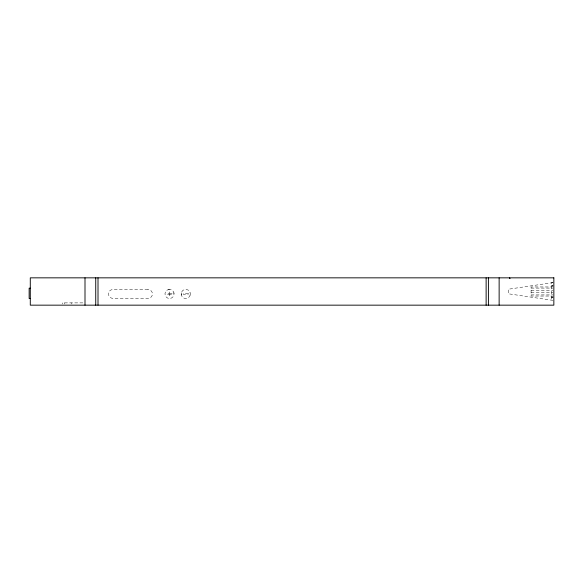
<?xml version="1.0" encoding="UTF-8"?>
<svg xmlns="http://www.w3.org/2000/svg" width="583" height="583" viewBox="0 0 583 583"><rect width="100%" height="100%" fill="white"/><g stroke="black" fill="none" stroke-linecap="round" stroke-linejoin="round"><path stroke-width="0.44" stroke-dasharray="2.92 2.19" d="M169.529 289.387L168.349 289.54A4.555 4.555 0 0 0 166.308 297.162A4.555 4.555 0 0 0 173.923 295.115L173.923 292.761M181.349 292.761L181.349 295.115M190.145 295.115A4.555 4.555 0 0 0 184.571 289.54A4.555 4.555 0 0 0 182.53 297.162A4.555 4.555 0 0 0 190.145 295.115L190.145 292.761M553.092 286.064L551.576 286.96L531.084 286.96L531.084 296.055L551.576 296.04L553.092 296.951M553.092 282.602L508.325 289.226L508.325 293.774L553.092 300.398M553.092 282.398L551.576 282.405L551.576 299.983M551.576 285.619L553.092 285.619M551.576 285.823L553.092 285.823M531.084 288.089L552.939 288.089M531.084 290.37L552.939 290.37M531.084 292.644L552.939 292.644M531.084 294.918L552.939 294.918M551.576 297.192L553.092 297.177M551.576 297.396L553.092 297.381M82.808 302.883L62.359 302.883L62.359 304.02M71.818 302.883L71.818 304.02M64.516 302.883L64.516 304.02M168.349 289.54A4.555 4.555 0 0 1 173.923 295.115M172.087 293.65L169.813 293.657L169.813 291.66L169.245 291.66L169.245 293.657L166.971 293.657L166.971 294.226L169.245 294.226L169.245 296.215L169.813 296.215L169.813 294.226L172.087 294.226L172.087 293.65M147.856 289.387L112.439 289.387A4.591 4.591 0 0 0 112.439 298.489L147.856 298.489A4.555 4.555 0 0 0 152.411 293.941A4.555 4.555 0 0 0 147.856 289.387M188.309 293.65L183.186 293.657L183.186 294.226L188.309 294.226L188.309 293.65"/><path stroke-width="0.87" d="M30.287 288.17L29.15 288.17L29.15 298.489L30.287 298.489M509.987 278.412L509.506 277.843L509.746 278.412M499.135 277.843L499.135 305.157M488.408 277.843L488.408 305.157M486.127 277.843L486.127 305.157M98.01 277.843L98.01 305.157M95.736 277.843L95.736 305.157M85.001 277.843L85.001 305.157M553.85 277.843L30.287 277.843L30.287 305.157L553.85 305.157L553.85 277.843"/></g></svg>
